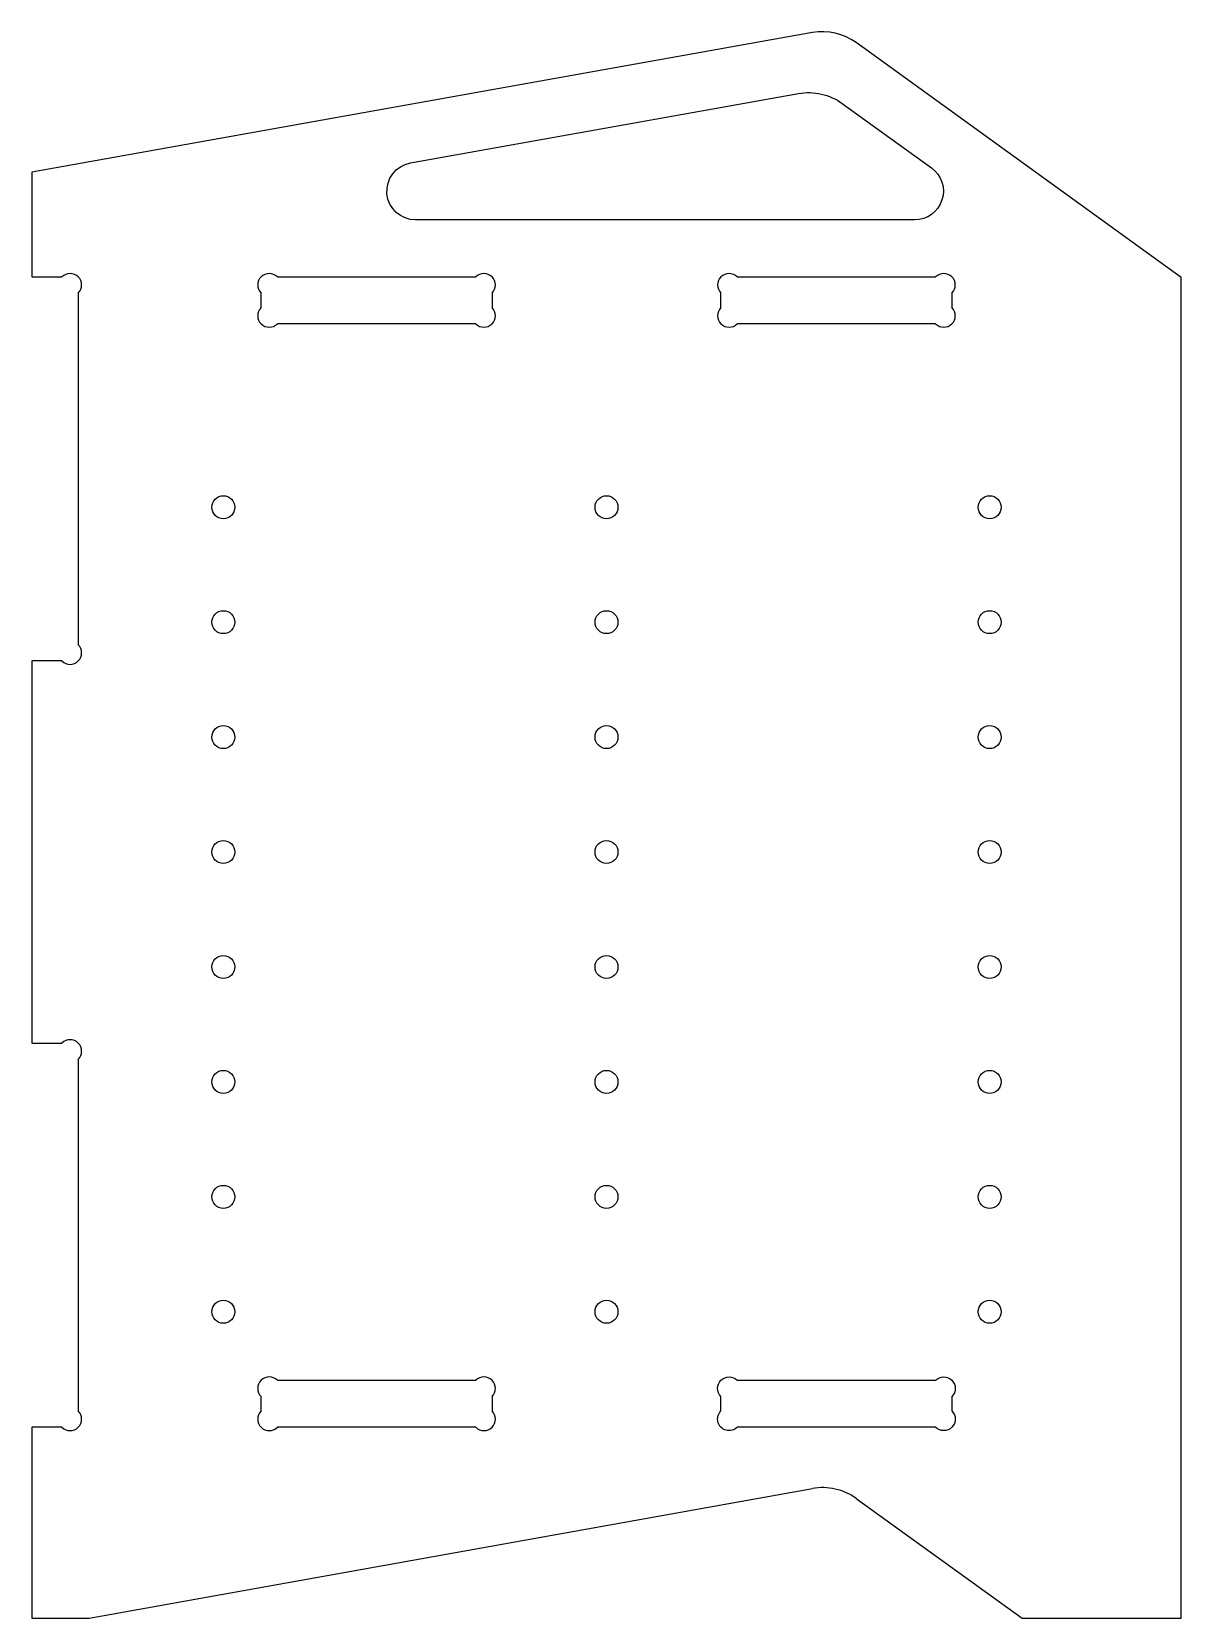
# Model space of a CAD drawing. Header units: millimetres. Extents: x -150 to 150, y -100 to 314.
import ezdxf

# ---------------------------------------------------------------- set-up
doc = ezdxf.new("R2010")
doc.units = ezdxf.units.MM
doc.layers.get('0').update_dxf_attribs({"linetype": 'CONTINUOUS'})

msp = doc.modelspace()

# ---------------------------------------------------------------- linework, layer by layer
for p, q in [((53.74, 313.75), (-150, 277.31)), ((150, 249.87), (65.16, 311.14)), ((-150, 277.31), (-150, 250)), ((-150, 250), (-142.11, 250)), ((-85.89, 250), (-34.11, 250)), ((34.11, 250), (85.89, 250)), ((150, -100.13), (150, 249.87)), ((-137.87, 245.76), (-137.87, 153.98)), ((-90.13, 241.98), (-90.13, 245.76)), ((-29.87, 245.76), (-29.87, 241.98)), ((29.87, 241.98), (29.87, 245.76)), ((90.13, 245.76), (90.13, 241.98)), ((-34.11, 237.74), (-85.89, 237.74)), ((85.89, 237.74), (34.11, 237.74)), ((-142.11, 149.74), (-150, 149.74)), ((-150, 149.74), (-150, 50)), ((-150, 50), (-142.11, 50)), ((-137.87, 45.76), (-137.87, -46.02)), ((-85.89, -38), (-34.11, -38)), ((-90.13, -46.02), (-90.13, -42.24)), ((-29.87, -42.24), (-29.87, -46.02)), ((-142.11, -50.26), (-150, -50.26)), ((-150, -50.26), (-150, -100.13)), ((-34.11, -50.26), (-85.89, -50.26)), ((-135, -100.13), (53.73, -66.26)), ((65.16, -68.86), (108.46, -100.13)), ((-150, -100.13), (-135, -100.13)), ((108.46, -100.13), (150, -100.13))]:
    msp.add_line(p, q)
for points in [[(50.11, 297.86, -0.203356), (61.54, 295.26), (84.81, 278.45, -0.727625), (80.42, 264.87), (-49.82, 264.87, -0.915199), (-51.14, 279.75)], [(34.11, -50.26, -1), (29.87, -46.02), (29.87, -42.24, -1), (34.11, -38), (85.89, -38, -1), (90.13, -42.24), (90.13, -46.02, -1), (85.89, -50.26)]]:
    msp.add_lwpolyline(points, format="xyb", close=True)
for centre in [(-100, 189.87), (0, 189.87), (100, 189.87), (-100, 159.87), (0, 159.87), (100, 159.87), (-100, 129.87), (0, 129.87), (100, 129.87), (-100, 99.87), (0, 99.87), (100, 99.87), (-100, 69.87), (0, 69.87), (100, 69.87), (-100, 39.87), (0, 39.87), (100, 39.87), (-100, 9.87), (0, 9.87), (100, 9.87), (-100, -20.13), (0, -20.13), (100, -20.13)]:
    msp.add_circle(centre, 3)
for centre, radius, start, end in [((56.38, 298.98), 15, 54.1623, 100.1411), ((-139.99, 247.88), 3, -45, 135), ((-88.01, 247.88), 3, 45, 225), ((-31.99, 247.88), 3, -45, 135), ((31.99, 247.88), 3, 45, 225), ((88.01, 247.88), 3, -45, 135), ((-88.01, 239.86), 3, 135, 315), ((-31.99, 239.86), 3, -135, 45), ((31.99, 239.86), 3, 135, 315), ((88.01, 239.86), 3, -135, 45), ((-139.99, 151.86), 3, -135, 45), ((-139.99, 47.88), 3, -45, 135), ((-88.01, -40.12), 3, 45, 225), ((-31.99, -40.12), 3, -45, 135), ((-139.99, -48.14), 3, -135, 45), ((-88.01, -48.14), 3, 135, 315), ((-31.99, -48.14), 3, -135, 45), ((56.38, -81.02), 15, 54.1623, 100.1755)]:
    msp.add_arc(centre, radius, start, end)

doc.saveas('drawing.dxf')
